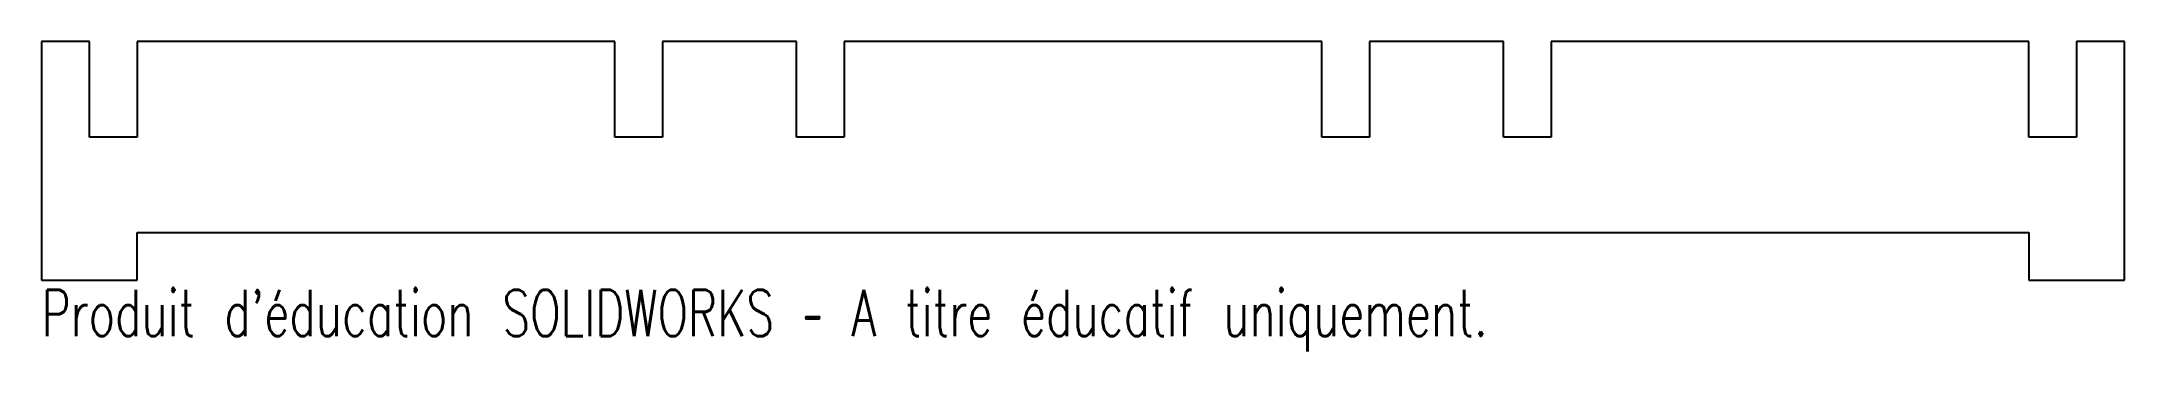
# Model space of a CAD drawing. Header units: millimetres. Extents: x -109 to 109, y -32 to 0.
import ezdxf

# ---------------------------------------------------------------- set-up
doc = ezdxf.new("R2010")
doc.units = ezdxf.units.MM
doc.styles.add('SLDTEXTSTYLE0', font='TXT', dxfattribs={"width": 0.7, "bigfont": 'bigfont'})

msp = doc.modelspace()

# ---------------------------------------------------------------- linework, layer by layer
at = {"color": 7, "linetype": 'Continuous', "lineweight": 25}
for p, q in [((-104, 0), (-109, 0)), ((-109, 0), (-109, -25)), ((-104, -10), (-104, 0)), ((-49, 0), (-99, 0)), ((-99, 0), (-99, -10)), ((-49, -10), (-49, 0)), ((-30, 0), (-44, 0)), ((-44, 0), (-44, -10)), ((-30, -10), (-30, 0)), ((25, 0), (-25, 0)), ((-25, 0), (-25, -10)), ((25, -10), (25, 0)), ((44, 0), (30, 0)), ((30, 0), (30, -10)), ((44, -10), (44, 0)), ((99, 0), (49, 0)), ((49, 0), (49, -10)), ((99, -10), (99, 0)), ((109, 0), (104, 0)), ((104, 0), (104, -10)), ((109, -25), (109, 0)), ((-99, -10), (-104, -10)), ((-44, -10), (-49, -10)), ((-25, -10), (-30, -10)), ((30, -10), (25, -10)), ((49, -10), (44, -10)), ((104, -10), (99, -10)), ((-99, -25), (-99, -20)), ((-99, -20), (99, -20)), ((99, -20), (99, -25)), ((-109, -25), (-99, -25)), ((99, -25), (109, -25))]:
    msp.add_line(p, q, dxfattribs=at)

# ---------------------------------------------------------------- texts
at = {"color": 7, "linetype": 'Continuous', "insert": (-109, -26.02), "char_height": 4.8336, "attachment_point": 1, "style": 'SLDTEXTSTYLE0'}
msp.add_mtext("Produit d'éducation SOLIDWORKS – A titre éducatif uniquement.", dxfattribs=at)

doc.saveas('drawing.dxf')
